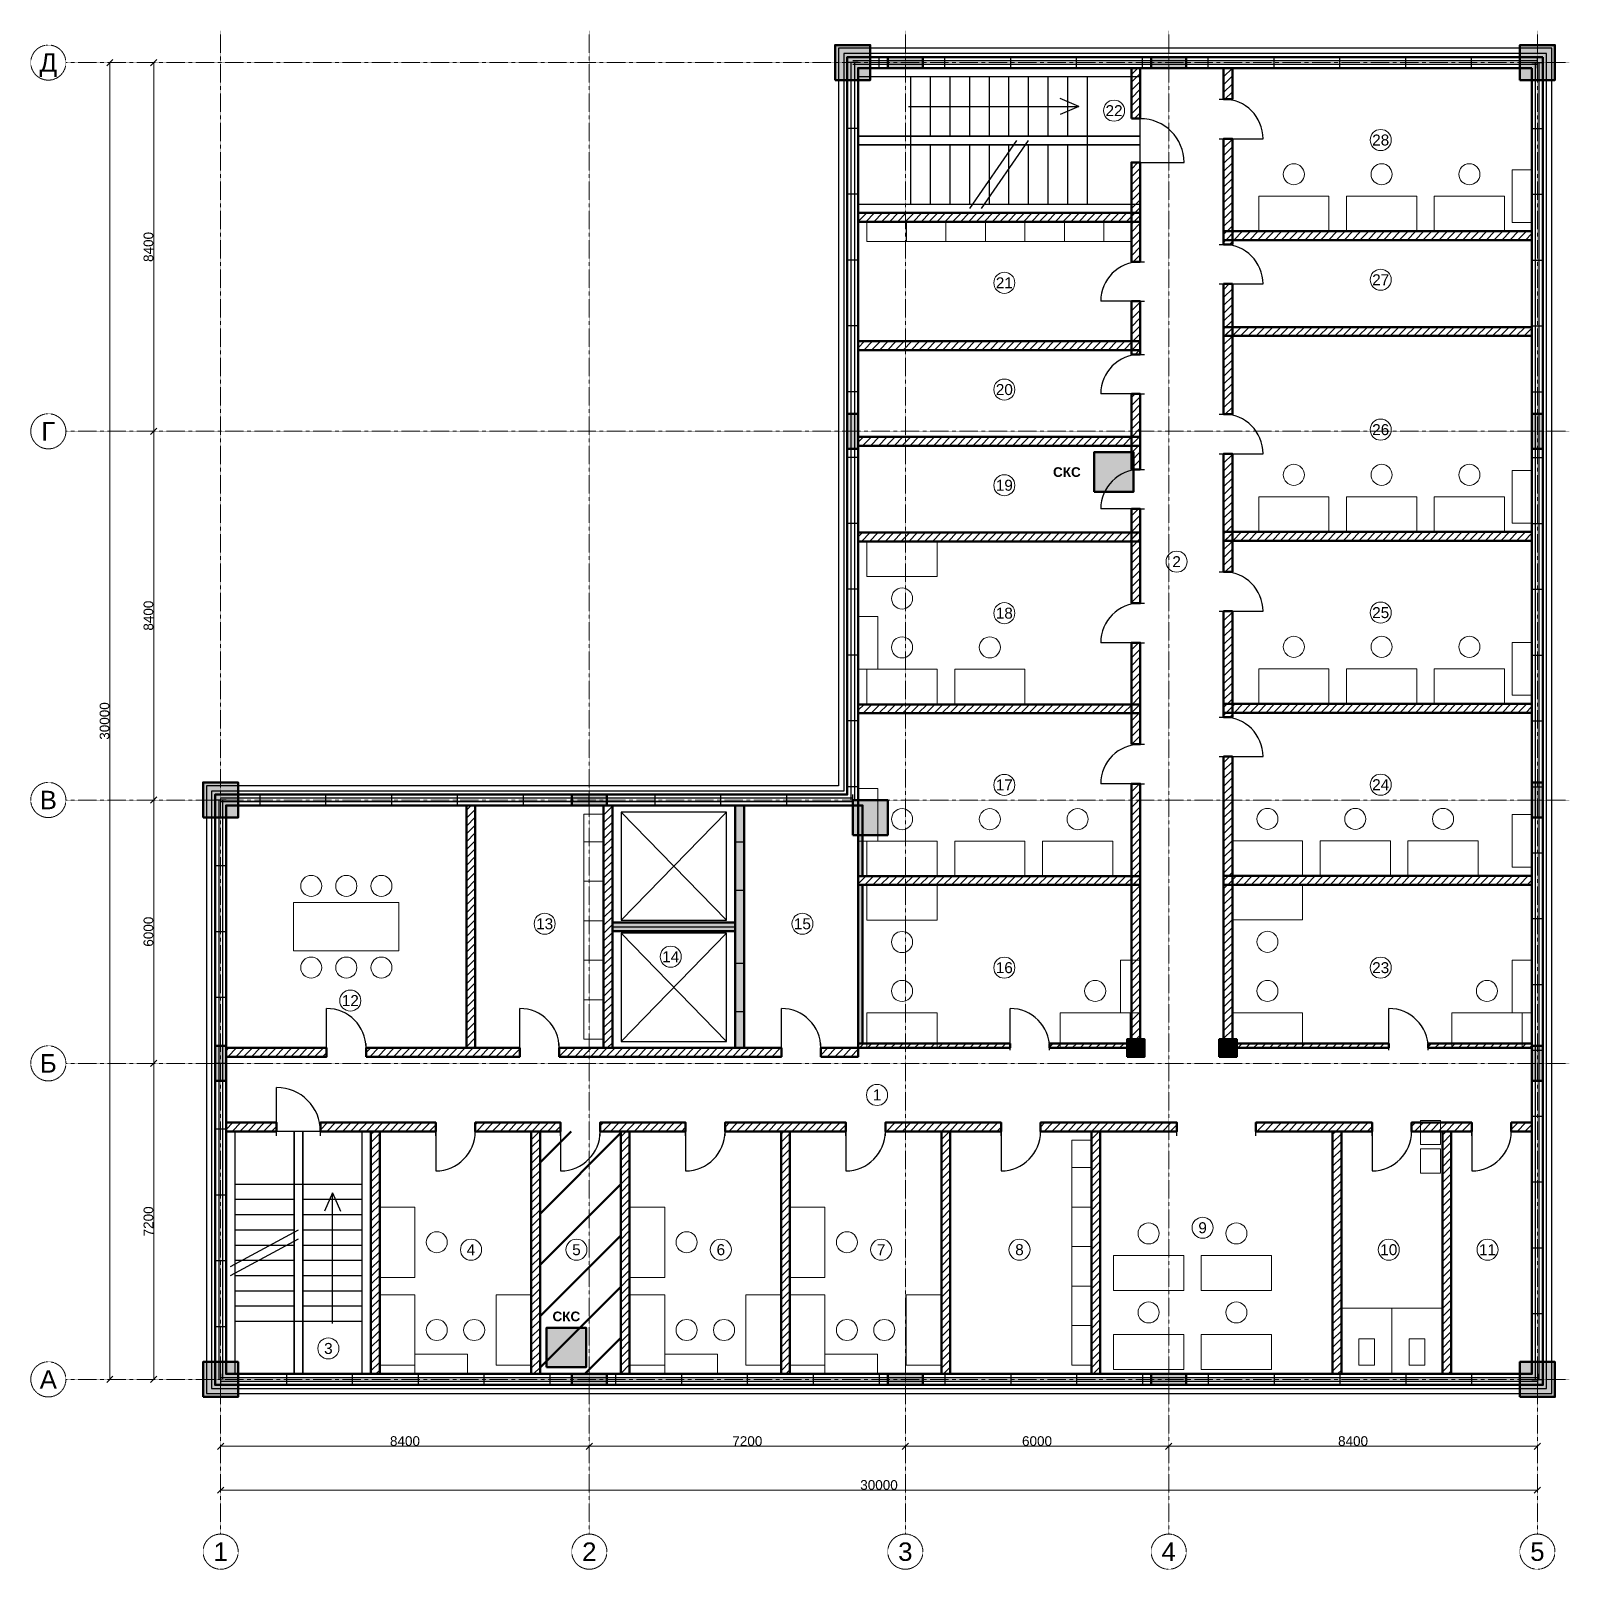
# Model space of a CAD drawing. Header units: millimetres. Extents: x -4325 to 30725, y -4325 to 30725.
import ezdxf
from ezdxf.enums import TextEntityAlignment as Align

# ---------------------------------------------------------------- set-up
doc = ezdxf.new("R2010")
doc.units = ezdxf.units.MM
doc.linetypes.add('CENTER2', pattern=[2.541, 1.587, -0.318, 0.318, -0.318])
for name, color, linetype, lineweight in [('A-ANNO-ROOM', 7, 'CONTINUOUS', 18), ('A-DIMS', 8, 'CONTINUOUS', 13), ('A-DOOR', 3, 'CONTINUOUS', 25), ('A-ELEV', 7, 'CONTINUOUS', 25), ('A-FACADE-PANEL', 8, 'CONTINUOUS', 25), ('A-FURN', 8, 'CONTINUOUS', 18), ('A-GLAZ-RIBBON', 5, 'CONTINUOUS', 25), ('A-GRID', 8, 'CENTER2', 13), ('A-HATCH', 9, 'CONTINUOUS', 9), ('A-OUTLINE', 7, 'CONTINUOUS', 50), ('A-SANI', 8, 'CONTINUOUS', 18), ('A-STAIR', 7, 'CONTINUOUS', 25), ('A-WALL-BLOCK', 9, 'CONTINUOUS', 50), ('A-WALL-RC', 7, 'CONTINUOUS', 50), ('E-SCS-RISER', 1, 'CONTINUOUS', 50), ('E-SERVER-ROOM', 1, 'CONTINUOUS', 50)]:
    doc.layers.add(name, color=color, linetype=linetype, lineweight=lineweight)
doc.styles.add('Arial-Bold', font='arialbd.ttf')
doc.styles.get("Standard").update_dxf_attribs({"font": 'arial.ttf'})

msp = doc.modelspace()

# ---------------------------------------------------------------- hatches: boundary and pattern name
at = {"layer": 'A-HATCH'}
h = msp.add_hatch(dxfattribs=at)
h.set_pattern_fill('ANSI31', scale=40)
h.paths.add_polyline_path([(20750, 28725), (20950, 28725), (20950, 29875), (20950, 29875), (20750, 29875), (20750, 29875)])
h = msp.add_hatch(dxfattribs=at)
h.set_pattern_fill('ANSI31', scale=40)
h.paths.add_polyline_path([(22850, 29165.5), (23050, 29165.5), (23050, 29875), (23050, 29875), (22850, 29875), (22850, 29875)])
h = msp.add_hatch(dxfattribs=at)
h.set_pattern_fill('ANSI31', scale=40)
h.paths.add_polyline_path([(22850, 25856), (23050, 25856), (23050, 28265.5), (22850, 28265.5)])
h = msp.add_hatch(dxfattribs=at)
h.set_pattern_fill('ANSI31', scale=40)
h.paths.add_polyline_path([(20750, 25463.5), (20950, 25463.5), (20950, 27725), (20750, 27725)])
h = msp.add_hatch(dxfattribs=at)
h.set_pattern_fill('ANSI31', scale=40)
h.paths.add_polyline_path([(14525, 26375), (14525, 26375), (20950, 26375), (20950, 26575), (14525, 26575), (14525, 26575)])
h = msp.add_hatch(dxfattribs=at)
h.set_pattern_fill('ANSI31', scale=40)
h.paths.add_polyline_path([(22850, 25956), (29875, 25956), (29875, 25956), (29875, 26156), (29875, 26156), (22850, 26156)])
h = msp.add_hatch(dxfattribs=at)
h.set_pattern_fill('ANSI31', scale=40)
h.paths.add_polyline_path([(22850, 21990), (23050, 21990), (23050, 24956), (22850, 24956)])
h = msp.add_hatch(dxfattribs=at)
h.set_pattern_fill('ANSI31', scale=40)
h.paths.add_polyline_path([(20750, 23352), (20950, 23352), (20950, 24563.5), (20750, 24563.5)])
h = msp.add_hatch(dxfattribs=at)
h.set_pattern_fill('ANSI31', scale=40)
h.paths.add_polyline_path([(22850, 23772), (29875, 23772), (29875, 23772), (29875, 23972), (29875, 23972), (22850, 23972)])
h = msp.add_hatch(dxfattribs=at)
h.set_pattern_fill('ANSI31', scale=40)
h.paths.add_polyline_path([(14525, 23452), (14525, 23452), (20950, 23452), (20950, 23652), (14525, 23652), (14525, 23652)])
h = msp.add_hatch(dxfattribs=at)
h.set_pattern_fill('ANSI31', scale=40)
h.paths.add_polyline_path([(20750, 20731), (20950, 20731), (20950, 22452), (20750, 22452)])
h = msp.add_hatch(dxfattribs=at)
h.set_pattern_fill('ANSI31', scale=40)
h.paths.add_polyline_path([(14525, 21271), (14525, 21271), (20950, 21271), (20950, 21471), (14525, 21471), (14525, 21471)])
h = msp.add_hatch(dxfattribs=at)
h.set_pattern_fill('ANSI31', scale=40)
h.paths.add_polyline_path([(22850, 18398.5), (23050, 18398.5), (23050, 21090), (22850, 21090)])
h = msp.add_hatch(dxfattribs=at)
h.set_pattern_fill('ANSI31', scale=40)
h.paths.add_polyline_path([(20750, 17684), (20950, 17684), (20950, 19831), (20750, 19831)])
h = msp.add_hatch(dxfattribs=at)
h.set_pattern_fill('ANSI31', scale=40)
h.paths.add_polyline_path([(14525, 19091), (14525, 19091), (20950, 19091), (20950, 19291), (14525, 19291), (14525, 19291)])
h = msp.add_hatch(dxfattribs=at)
h.set_pattern_fill('ANSI31', scale=40)
h.paths.add_polyline_path([(22850, 19108), (29875, 19108), (29875, 19108), (29875, 19308), (29875, 19308), (22850, 19308)])
h = msp.add_hatch(dxfattribs=at)
h.set_pattern_fill('ANSI31', scale=40)
h.paths.add_polyline_path([(22850, 15089), (23050, 15089), (23050, 17498.5), (22850, 17498.5)])
h = msp.add_hatch(dxfattribs=at)
h.set_pattern_fill('ANSI31', scale=40)
h.paths.add_polyline_path([(20750, 14470.5), (20950, 14470.5), (20950, 16784), (20750, 16784)])
h = msp.add_hatch(dxfattribs=at)
h.set_pattern_fill('ANSI31', scale=40)
h.paths.add_polyline_path([(14525, 15177), (14525, 15177), (20950, 15177), (20950, 15377), (14525, 15377), (14525, 15377)])
h = msp.add_hatch(dxfattribs=at)
h.set_pattern_fill('ANSI31', scale=40)
h.paths.add_polyline_path([(22850, 15189), (29875, 15189), (29875, 15189), (29875, 15389), (29875, 15389), (22850, 15389)])
h = msp.add_hatch(dxfattribs=at)
h.set_pattern_fill('ANSI31', scale=40)
h.paths.add_polyline_path([(22850, 7550), (23050, 7550), (23050, 14189), (22850, 14189)])
h = msp.add_hatch(dxfattribs=at)
h.set_pattern_fill('ANSI31', scale=40)
h.paths.add_polyline_path([(20750, 7550), (20950, 7550), (20950, 13570.5), (20750, 13570.5)])
h = msp.add_hatch(dxfattribs=at)
h.set_pattern_fill('ANSI31', scale=40)
h.paths.add_polyline_path([(5603, 7550), (5803, 7550), (5803, 13075), (5803, 13075), (5603, 13075), (5603, 13075)])
h = msp.add_hatch(dxfattribs=at)
h.set_pattern_fill('ANSI31', scale=40)
h.paths.add_polyline_path([(8725, 7550), (8925, 7550), (8925, 13075), (8925, 13075), (8725, 13075), (8725, 13075)])
h = msp.add_hatch(dxfattribs=at)
h.set_pattern_fill('ANSI31', scale=40)
h.paths.add_polyline_path([(14525, 11264), (20950, 11264), (20950, 11464), (14525, 11464)])
h = msp.add_hatch(dxfattribs=at)
h.set_pattern_fill('ANSI31', scale=40)
h.paths.add_polyline_path([(22850, 11269), (29875, 11269), (29875, 11269), (29875, 11469), (29875, 11469), (22850, 11469)])
h = msp.add_hatch(dxfattribs=at)
h.set_pattern_fill('ANSI31', scale=40)
h.paths.add_polyline_path([(125, 7350), (125, 7350), (2414, 7350), (2414, 7550), (125, 7550), (125, 7550)])
h = msp.add_hatch(dxfattribs=at)
h.set_pattern_fill('ANSI31', scale=40)
h.paths.add_polyline_path([(3314, 7350), (6814, 7350), (6814, 7550), (3314, 7550)])
h = msp.add_hatch(dxfattribs=at)
h.set_pattern_fill('ANSI31', scale=40)
h.paths.add_polyline_path([(7714, 7350), (12775, 7350), (12775, 7550), (7714, 7550)])
h = msp.add_hatch(dxfattribs=at)
h.set_pattern_fill('ANSI31', scale=40)
h.paths.add_polyline_path([(13675, 7350), (14525, 7350), (14525, 7550), (13675, 7550)])
h = msp.add_hatch(dxfattribs=at)
h.set_pattern_fill('ANSI31', scale=40)
h.paths.add_polyline_path([(14525, 7550), (17987.5, 7550), (17987.5, 7650), (14525, 7650)])
h = msp.add_hatch(dxfattribs=at)
h.set_pattern_fill('ANSI31', scale=40)
h.paths.add_polyline_path([(18887.5, 7550), (20750, 7550), (20750, 7650), (18887.5, 7650)])
h = msp.add_hatch(dxfattribs=at)
h.set_pattern_fill('ANSI31', scale=40)
h.paths.add_polyline_path([(23050, 7550), (26612.5, 7550), (26612.5, 7650), (23050, 7650)])
h = msp.add_hatch(dxfattribs=at)
h.set_pattern_fill('ANSI31', scale=40)
h.paths.add_polyline_path([(27512.5, 7550), (29875, 7550), (29875, 7550), (29875, 7650), (29875, 7650), (27512.5, 7650)])
h = msp.add_hatch(dxfattribs=at)
h.set_pattern_fill('ANSI31', scale=40)
h.paths.add_polyline_path([(125, 5650), (125, 5650), (1275, 5650), (1275, 5850), (125, 5850), (125, 5850)])
h = msp.add_hatch(dxfattribs=at)
h.set_pattern_fill('ANSI31', scale=40)
h.paths.add_polyline_path([(2275, 5650), (4901, 5650), (4901, 5850), (2275, 5850)])
h = msp.add_hatch(dxfattribs=at)
h.set_pattern_fill('ANSI31', scale=40)
h.paths.add_polyline_path([(3425, 125), (3625, 125), (3625, 125), (3625, 5650), (3425, 5650), (3425, 125)])
h = msp.add_hatch(dxfattribs=at)
h.set_pattern_fill('ANSI31', scale=40)
h.paths.add_polyline_path([(5801, 5650), (7747, 5650), (7747, 5850), (5801, 5850)])
h = msp.add_hatch(dxfattribs=at)
h.set_pattern_fill('ANSI31', scale=40)
h.paths.add_polyline_path([(7077, 125), (7277, 125), (7277, 125), (7277, 5650), (7077, 5650), (7077, 125)])
h = msp.add_hatch(dxfattribs=at)
h.set_pattern_fill('ANSI31', scale=40)
h.paths.add_polyline_path([(8647, 5650), (10593, 5650), (10593, 5850), (8647, 5850)])
h = msp.add_hatch(dxfattribs=at)
h.set_pattern_fill('ANSI31', scale=40)
h.paths.add_polyline_path([(9117, 125), (9317, 125), (9317, 125), (9317, 5650), (9117, 5650), (9117, 125)])
h = msp.add_hatch(dxfattribs=at)
h.set_pattern_fill('ANSI31', scale=40)
h.paths.add_polyline_path([(11493, 5650), (14244.5, 5650), (14244.5, 5850), (11493, 5850)])
h = msp.add_hatch(dxfattribs=at)
h.set_pattern_fill('ANSI31', scale=40)
h.paths.add_polyline_path([(12769, 125), (12969, 125), (12969, 125), (12969, 5650), (12769, 5650), (12769, 125)])
h = msp.add_hatch(dxfattribs=at)
h.set_pattern_fill('ANSI31', scale=40)
h.paths.add_polyline_path([(15144.5, 5650), (17781, 5650), (17781, 5850), (15144.5, 5850)])
h = msp.add_hatch(dxfattribs=at)
h.set_pattern_fill('ANSI31', scale=40)
h.paths.add_polyline_path([(16420, 125), (16620, 125), (16620, 125), (16620, 5650), (16420, 5650), (16420, 125)])
h = msp.add_hatch(dxfattribs=at)
h.set_pattern_fill('ANSI31', scale=40)
h.paths.add_polyline_path([(18681, 5650), (21788, 5650), (21788, 5850), (18681, 5850)])
h = msp.add_hatch(dxfattribs=at)
h.set_pattern_fill('ANSI31', scale=40)
h.paths.add_polyline_path([(19842, 125), (20042, 125), (20042, 125), (20042, 5650), (19842, 5650), (19842, 125)])
h = msp.add_hatch(dxfattribs=at)
h.set_pattern_fill('ANSI31', scale=40)
h.paths.add_polyline_path([(23588, 5650), (26234, 5650), (26234, 5850), (23588, 5850)])
h = msp.add_hatch(dxfattribs=at)
h.set_pattern_fill('ANSI31', scale=40)
h.paths.add_polyline_path([(25334, 125), (25534, 125), (25534, 125), (25534, 5650), (25334, 5650), (25334, 125)])
h = msp.add_hatch(dxfattribs=at)
h.set_pattern_fill('ANSI31', scale=40)
h.paths.add_polyline_path([(27134, 5650), (28504.5, 5650), (28504.5, 5850), (27134, 5850)])
h = msp.add_hatch(dxfattribs=at)
h.set_pattern_fill('ANSI31', scale=40)
h.paths.add_polyline_path([(27834, 125), (28034, 125), (28034, 125), (28034, 5650), (27834, 5650), (27834, 125)])
h = msp.add_hatch(dxfattribs=at)
h.set_pattern_fill('ANSI31', scale=40)
h.paths.add_polyline_path([(29404.5, 5650), (29875, 5650), (29875, 5650), (29875, 5850), (29875, 5850), (29404.5, 5850)])
at = {"layer": 'A-WALL-RC'}
h = msp.add_hatch(color=7, dxfattribs=at)
h.dxf.hatch_style = 1
h.paths.add_polyline_path([(14000, 29600), (14800, 29600), (14800, 30400), (14000, 30400)])
h = msp.add_hatch(color=7, dxfattribs=at)
h.dxf.hatch_style = 1
h.paths.add_polyline_path([(29600, 29600), (30400, 29600), (30400, 30400), (29600, 30400)])
h = msp.add_hatch(color=7, dxfattribs=at)
h.dxf.hatch_style = 1
h.paths.add_polyline_path([(15200, 29875), (16000, 29875), (16000, 30125), (15200, 30125)])
h = msp.add_hatch(color=7, dxfattribs=at)
h.dxf.hatch_style = 1
h.paths.add_polyline_path([(21200, 29875), (22000, 29875), (22000, 30125), (21200, 30125)])
h = msp.add_hatch(color=7, dxfattribs=at)
h.dxf.hatch_style = 1
h.paths.add_polyline_path([(14275, 21200), (14525, 21200), (14525, 22000), (14275, 22000)])
h = msp.add_hatch(color=7, dxfattribs=at)
h.dxf.hatch_style = 1
h.paths.add_polyline_path([(29875, 21200), (30125, 21200), (30125, 22000), (29875, 22000)])
h = msp.add_hatch(color=7, dxfattribs=at)
h.dxf.hatch_style = 1
h.paths.add_polyline_path([(-400, 12800), (400, 12800), (400, 13600), (-400, 13600)])
h = msp.add_hatch(color=7, dxfattribs=at)
h.dxf.hatch_style = 1
h.paths.add_polyline_path([(8000, 13075), (8800, 13075), (8800, 13325), (8000, 13325)])
h = msp.add_hatch(color=7, dxfattribs=at)
h.dxf.hatch_style = 1
h.paths.add_polyline_path([(29875, 12800), (30125, 12800), (30125, 13600), (29875, 13600)])
h = msp.add_hatch(color=7, dxfattribs=at)
h.dxf.hatch_style = 1
h.paths.add_polyline_path([(11725, 7550), (11925, 7550), (11925, 13075), (11925, 13075), (11725, 13075), (11725, 13075)])
h = msp.add_hatch(color=7, dxfattribs=at)
h.dxf.hatch_style = 1
h.paths.add_polyline_path([(14400, 12400), (15200, 12400), (15200, 13200), (14400, 13200)])
h = msp.add_hatch(color=7, dxfattribs=at)
h.dxf.hatch_style = 1
h.paths.add_polyline_path([(14525, 11464), (14625, 11464), (14625, 13075), (14625, 13075), (14525, 13075), (14525, 13075)])
h = msp.add_hatch(color=7, dxfattribs=at)
h.dxf.hatch_style = 1
h.paths.add_polyline_path([(14525, 7650), (14625, 7650), (14625, 11264), (14525, 11264)])
h = msp.add_hatch(color=7, dxfattribs=at)
h.dxf.hatch_style = 1
h.paths.add_polyline_path([(8925, 10212.5), (11725, 10212.5), (11725, 10412.5), (8925, 10412.5)])
h = msp.add_hatch(color=7, dxfattribs=at)
h.dxf.hatch_style = 1
h.paths.add_polyline_path([(20650, 7350), (21050, 7350), (21050, 7750), (20650, 7750)])
h = msp.add_hatch(color=7, dxfattribs=at)
h.dxf.hatch_style = 1
h.paths.add_polyline_path([(22750, 7350), (23150, 7350), (23150, 7750), (22750, 7750)])
h = msp.add_hatch(color=7, dxfattribs=at)
h.dxf.hatch_style = 1
h.paths.add_polyline_path([(-125, 6800), (125, 6800), (125, 7600), (-125, 7600)])
h = msp.add_hatch(color=7, dxfattribs=at)
h.dxf.hatch_style = 1
h.paths.add_polyline_path([(29875, 6800), (30125, 6800), (30125, 7600), (29875, 7600)])
h = msp.add_hatch(color=7, dxfattribs=at)
h.dxf.hatch_style = 1
h.paths.add_polyline_path([(-400, -400), (400, -400), (400, 400), (-400, 400)])
h = msp.add_hatch(color=7, dxfattribs=at)
h.dxf.hatch_style = 1
h.paths.add_polyline_path([(29600, -400), (30400, -400), (30400, 400), (29600, 400)])
h = msp.add_hatch(color=7, dxfattribs=at)
h.dxf.hatch_style = 1
h.paths.add_polyline_path([(8000, -125), (8800, -125), (8800, 125), (8000, 125)])
h = msp.add_hatch(color=7, dxfattribs=at)
h.dxf.hatch_style = 1
h.paths.add_polyline_path([(15200, -125), (16000, -125), (16000, 125), (15200, 125)])
h = msp.add_hatch(color=7, dxfattribs=at)
h.dxf.hatch_style = 1
h.paths.add_polyline_path([(21200, -125), (22000, -125), (22000, 125), (21200, 125)])
at = {"layer": 'E-SCS-RISER'}
h = msp.add_hatch(color=7, dxfattribs=at)
h.dxf.hatch_style = 1
h.paths.add_polyline_path([(19900, 20221), (20800, 20221), (20800, 21121), (19900, 21121)])
h = msp.add_hatch(color=7, dxfattribs=at)
h.dxf.hatch_style = 1
h.paths.add_polyline_path([(7427, 275), (8327, 275), (8327, 1175), (7427, 1175)])
at = {"layer": 'E-SERVER-ROOM'}
h = msp.add_hatch(dxfattribs=at)
h.set_pattern_fill('ANSI31', scale=260)
h.paths.add_polyline_path([(7277, 125), (9117, 125), (9117, 5650), (7277, 5650)])

# ---------------------------------------------------------------- linework, layer by layer
at = {"layer": 'A-ANNO-ROOM'}
for centre in [(20355, 28905), (26430, 28236), (26430, 25052), (17855, 24982), (17855, 22551), (26430, 21638), (17855, 20371), (21780, 18630), (17855, 17457), (26430, 17469), (17855, 13544), (26430, 13549), (7383, 10380), (13255, 10380), (10255, 9630), (17855, 9380), (26430, 9380), (2955, 8630), (14955, 6480), (22372, 3455), (5705, 2955), (8107, 2955), (11397, 2955), (15049, 2955), (18200, 2955), (26614, 2955), (28864, 2955), (2455, 705)]:
    msp.add_circle(centre, 240, dxfattribs=at)
at = {"layer": 'A-DIMS'}
for p, q in [((-2595.71, 29929.29), (-2454.29, 30070.71)), ((-2525, 0), (-2525, 30000)), ((-1595.71, 29929.29), (-1454.29, 30070.71)), ((-1525, 21600), (-1525, 30000)), ((-1595.71, 21529.29), (-1454.29, 21670.71)), ((-1595.71, 21529.29), (-1454.29, 21670.71)), ((-1525, 13200), (-1525, 21600)), ((-1595.71, 13129.29), (-1454.29, 13270.71)), ((-1595.71, 13129.29), (-1454.29, 13270.71)), ((-1525, 7200), (-1525, 13200)), ((-1595.71, 7129.29), (-1454.29, 7270.71)), ((-1595.71, 7129.29), (-1454.29, 7270.71)), ((-1525, 0), (-1525, 7200)), ((-2595.71, -70.71), (-2454.29, 70.71)), ((-1595.71, -70.71), (-1454.29, 70.71)), ((-70.71, -1595.71), (70.71, -1454.29)), ((0, -1525), (8400, -1525)), ((8329.29, -1595.71), (8470.71, -1454.29)), ((8329.29, -1595.71), (8470.71, -1454.29)), ((8400, -1525), (15600, -1525)), ((15529.29, -1595.71), (15670.71, -1454.29)), ((15529.29, -1595.71), (15670.71, -1454.29)), ((15600, -1525), (21600, -1525)), ((21529.29, -1595.71), (21670.71, -1454.29)), ((21529.29, -1595.71), (21670.71, -1454.29)), ((21600, -1525), (30000, -1525)), ((29929.29, -1595.71), (30070.71, -1454.29)), ((-70.71, -2595.71), (70.71, -2454.29)), ((0, -2525), (30000, -2525)), ((29929.29, -2595.71), (30070.71, -2454.29))]:
    msp.add_line(p, q, dxfattribs=at)
at = {"layer": 'A-DOOR'}
for p, q in [((22750, 29165.5), (22950, 29165.5)), ((20850, 28725), (21050, 28725)), ((22750, 28265.5), (22950, 28265.5)), ((22850, 28265.5), (23750, 28265.5)), ((20850, 27725), (21050, 27725)), ((20950, 27725), (21950, 27725)), ((22750, 25856), (22950, 25856)), ((20850, 25463.5), (21050, 25463.5)), ((22750, 24956), (22950, 24956)), ((22850, 24956), (23750, 24956)), ((20950, 24563.5), (20050, 24563.5)), ((20850, 24563.5), (21050, 24563.5)), ((20850, 23352), (21050, 23352)), ((20950, 22452), (20050, 22452)), ((20850, 22452), (21050, 22452)), ((22750, 21990), (22950, 21990)), ((22750, 21090), (22950, 21090)), ((22850, 21090), (23750, 21090)), ((20850, 20731), (21050, 20731)), ((20950, 19831), (20050, 19831)), ((20850, 19831), (21050, 19831)), ((22750, 18398.5), (22950, 18398.5)), ((20850, 17684), (21050, 17684)), ((22750, 17498.5), (22950, 17498.5)), ((22850, 17498.5), (23750, 17498.5)), ((20950, 16784), (20050, 16784)), ((20850, 16784), (21050, 16784)), ((22750, 15089), (22950, 15089)), ((20850, 14470.5), (21050, 14470.5)), ((22750, 14189), (22950, 14189)), ((22850, 14189), (23750, 14189)), ((20950, 13570.5), (20050, 13570.5)), ((20850, 13570.5), (21050, 13570.5)), ((11725, 12243.75), (11925, 12243.75)), ((11725, 11143.75), (11925, 11143.75)), ((11725, 9481.25), (11925, 9481.25)), ((2414, 7550), (2414, 8450)), ((6814, 7550), (6814, 8450)), ((12775, 7550), (12775, 8450)), ((17987.5, 7550), (17987.5, 8450)), ((26612.5, 7550), (26612.5, 8450)), ((11725, 8381.25), (11925, 8381.25)), ((2414, 7450), (2414, 7650)), ((3314, 7450), (3314, 7650)), ((6814, 7450), (6814, 7650)), ((7714, 7450), (7714, 7650)), ((12775, 7450), (12775, 7650)), ((13675, 7450), (13675, 7650)), ((17987.5, 7500), (17987.5, 7600)), ((18887.5, 7500), (18887.5, 7600)), ((26612.5, 7500), (26612.5, 7600)), ((27512.5, 7500), (27512.5, 7600)), ((1275, 5650), (1275, 6650)), ((1275, 5550), (1275, 5750)), ((2275, 5550), (2275, 5750)), ((4901, 5550), (4901, 5750)), ((4901, 5650), (4901, 4750)), ((5801, 5550), (5801, 5750)), ((7747, 5550), (7747, 5750)), ((7747, 5650), (7747, 4750)), ((8647, 5550), (8647, 5750)), ((10593, 5550), (10593, 5750)), ((10593, 5650), (10593, 4750)), ((11493, 5550), (11493, 5750)), ((14244.5, 5550), (14244.5, 5750)), ((14244.5, 5650), (14244.5, 4750)), ((15144.5, 5550), (15144.5, 5750)), ((17781, 5550), (17781, 5750)), ((17781, 5650), (17781, 4750)), ((18681, 5550), (18681, 5750)), ((21788, 5550), (21788, 5750)), ((23588, 5550), (23588, 5750)), ((26234, 5550), (26234, 5750)), ((26234, 5650), (26234, 4750)), ((27134, 5550), (27134, 5750)), ((28504.5, 5550), (28504.5, 5750)), ((28504.5, 5650), (28504.5, 4750)), ((29404.5, 5550), (29404.5, 5750))]:
    msp.add_line(p, q, dxfattribs=at)
for centre, radius, start, end in [((22850, 28265.5), 900, 0, 90), ((20950, 27725), 1000, 0, 90), ((22850, 24956), 900, 0, 90), ((20950, 24563.5), 900, 90, 180), ((20950, 22452), 900, 90, 180), ((22850, 21090), 900, 0, 90), ((20950, 19831), 900, 90, 180), ((22850, 17498.5), 900, 0, 90), ((20950, 16784), 900, 90, 180), ((22850, 14189), 900, 0, 90), ((20950, 13570.5), 900, 90, 180), ((2414, 7550), 900, 0, 90), ((6814, 7550), 900, 0, 90), ((12775, 7550), 900, 0, 90), ((17987.5, 7550), 900, 0, 90), ((26612.5, 7550), 900, 0, 90), ((1275, 5650), 1000, 0, 90), ((4901, 5650), 900, -90, 0), ((7747, 5650), 900, -90, 0), ((10593, 5650), 900, -90, 0), ((14244.5, 5650), 900, -90, 0), ((17781, 5650), 900, -90, 0), ((26234, 5650), 900, -90, 0), ((28504.5, 5650), 900, -90, 0)]:
    msp.add_arc(centre, radius, start, end, dxfattribs=at)
at = {"layer": 'A-ELEV'}
for p, q in [((9125, 10462.5), (11525, 12925)), ((9125, 12925), (11525, 10462.5)), ((8925, 10312.5), (11725, 10312.5)), ((9125, 7700), (11525, 10162.5)), ((9125, 10162.5), (11525, 7700))]:
    msp.add_line(p, q, dxfattribs=at)
for points in [[(9125, 10462.5), (11525, 10462.5), (11525, 12925), (9125, 12925)], [(9125, 7700), (11525, 7700), (11525, 10162.5), (9125, 10162.5)]]:
    msp.add_lwpolyline(points, close=True, dxfattribs=at)
at = {"layer": 'A-FACADE-PANEL'}
for points in [[(30325, 30325), (14075, 30325), (14075, 13525), (-325, 13525), (-325, -325), (30325, -325)], [(30205, 30205), (14195, 30205), (14195, 13405), (-205, 13405), (-205, -205), (30205, -205)]]:
    msp.add_lwpolyline(points, close=True, dxfattribs=at)
at = {"layer": 'A-FURN'}
for p, q in [((15625, 25925), (15625, 26375)), ((16525, 25925), (16525, 26375)), ((17425, 25925), (17425, 26375)), ((18325, 25925), (18325, 26375)), ((19225, 25925), (19225, 26375)), ((20125, 25925), (20125, 26375)), ((8275, 12250), (8725, 12250)), ((8275, 11350), (8725, 11350)), ((8275, 10450), (8725, 10450)), ((8275, 9550), (8725, 9550)), ((8275, 8650), (8725, 8650)), ((19392, 4825), (19842, 4825)), ((19392, 3925), (19842, 3925)), ((19392, 3025), (19842, 3025)), ((19392, 2125), (19842, 2125)), ((19392, 1225), (19842, 1225))]:
    msp.add_line(p, q, dxfattribs=at)
for points in [[(29425, 26356), (29875, 26356), (29875, 27556), (29425, 27556)], [(23650, 26156), (25250, 26156), (25250, 26956), (23650, 26956)], [(25650, 26156), (27250, 26156), (27250, 26956), (25650, 26956)], [(27650, 26156), (29250, 26156), (29250, 26956), (27650, 26956)], [(14725, 25925), (20750, 25925), (20750, 26375), (14725, 26375)], [(29425, 19508), (29875, 19508), (29875, 20708), (29425, 20708)], [(23650, 19308), (25250, 19308), (25250, 20108), (23650, 20108)], [(25650, 19308), (27250, 19308), (27250, 20108), (25650, 20108)], [(27650, 19308), (29250, 19308), (29250, 20108), (27650, 20108)], [(14725, 18291), (16325, 18291), (16325, 19091), (14725, 19091)], [(14525, 16177), (14975, 16177), (14975, 17377), (14525, 17377)], [(29425, 15589), (29875, 15589), (29875, 16789), (29425, 16789)], [(14725, 15377), (16325, 15377), (16325, 16177), (14725, 16177)], [(16725, 15377), (18325, 15377), (18325, 16177), (16725, 16177)], [(23650, 15389), (25250, 15389), (25250, 16189), (23650, 16189)], [(25650, 15389), (27250, 15389), (27250, 16189), (25650, 16189)], [(27650, 15389), (29250, 15389), (29250, 16189), (27650, 16189)], [(14525, 12264), (14975, 12264), (14975, 13464), (14525, 13464)], [(8275, 7750), (8725, 7750), (8725, 12875), (8275, 12875)], [(29425, 11669), (29875, 11669), (29875, 12869), (29425, 12869)], [(23050, 11469), (24650, 11469), (24650, 12269), (23050, 12269)], [(25050, 11469), (26650, 11469), (26650, 12269), (25050, 12269)], [(27050, 11469), (28650, 11469), (28650, 12269), (27050, 12269)], [(14725, 11464), (16325, 11464), (16325, 12264), (14725, 12264)], [(16725, 11464), (18325, 11464), (18325, 12264), (16725, 12264)], [(18725, 11464), (20325, 11464), (20325, 12264), (18725, 12264)], [(14725, 10464), (16325, 10464), (16325, 11264), (14725, 11264)], [(23050, 10469), (24650, 10469), (24650, 11269), (23050, 11269)], [(1664, 9762.5), (4064, 9762.5), (4064, 10862.5), (1664, 10862.5)], [(20500, 8350), (20950, 8350), (20950, 9550), (20500, 9550)], [(29425, 8350), (29875, 8350), (29875, 9550), (29425, 9550)], [(14725, 7550), (16325, 7550), (16325, 8350), (14725, 8350)], [(19125, 7550), (20725, 7550), (20725, 8350), (19125, 8350)], [(23050, 7550), (24650, 7550), (24650, 8350), (23050, 8350)], [(28050, 7550), (29650, 7550), (29650, 8350), (28050, 8350)], [(19392, 325), (19842, 325), (19842, 5450), (19392, 5450)], [(3625, 2325), (4425, 2325), (4425, 3925), (3625, 3925)], [(9317, 2325), (10117, 2325), (10117, 3925), (9317, 3925)], [(12969, 2325), (13769, 2325), (13769, 3925), (12969, 3925)], [(20342, 2025), (21942, 2025), (21942, 2825), (20342, 2825)], [(22342, 2025), (23942, 2025), (23942, 2825), (22342, 2825)], [(3625, 325), (4425, 325), (4425, 1925), (3625, 1925)], [(6277, 325), (7077, 325), (7077, 1925), (6277, 1925)], [(9317, 325), (10117, 325), (10117, 1925), (9317, 1925)], [(11969, 325), (12769, 325), (12769, 1925), (11969, 1925)], [(12969, 325), (13769, 325), (13769, 1925), (12969, 1925)], [(15620, 325), (16420, 325), (16420, 1925), (15620, 1925)], [(20342, 225), (21942, 225), (21942, 1025), (20342, 1025)], [(22342, 225), (23942, 225), (23942, 1025), (22342, 1025)], [(4425, 125), (5625, 125), (5625, 575), (4425, 575)], [(10117, 125), (11317, 125), (11317, 575), (10117, 575)], [(13769, 125), (14969, 125), (14969, 575), (13769, 575)]]:
    msp.add_lwpolyline(points, close=True, dxfattribs=at)
for centre in [(24450, 27456), (26450, 27456), (28450, 27456), (24450, 20608), (26450, 20608), (28450, 20608), (15525, 17791), (15525, 16677), (17525, 16677), (24450, 16689), (26450, 16689), (28450, 16689), (15525, 12764), (17525, 12764), (19525, 12764), (23850, 12769), (25850, 12769), (27850, 12769), (2064, 11242.5), (2864, 11242.5), (3664, 11242.5), (15525, 9964), (23850, 9969), (2064, 9382.5), (2864, 9382.5), (3664, 9382.5), (15525, 8850), (19925, 8850), (23850, 8850), (28850, 8850), (21142, 3325), (23142, 3325), (4925, 3125), (10617, 3125), (14269, 3125), (21142, 1525), (23142, 1525), (4925, 1125), (5777, 1125), (10617, 1125), (11469, 1125), (14269, 1125), (15120, 1125)]:
    msp.add_circle(centre, 240, dxfattribs=at)
at = {"layer": 'A-GLAZ-RIBBON'}
for p, q in [((14525, 30000), (14275, 30000)), ((14360, 30000), (14360, 13200)), ((30000, 30040), (14400, 30040)), ((30000, 29960), (14400, 29960)), ((14440, 30000), (14440, 13200)), ((15000, 29875), (15000, 30125)), ((16500, 29875), (16500, 30125)), ((18000, 29875), (18000, 30125)), ((19500, 29875), (19500, 30125)), ((21000, 29875), (21000, 30125)), ((22500, 29875), (22500, 30125)), ((24000, 29875), (24000, 30125)), ((25500, 29875), (25500, 30125)), ((27000, 29875), (27000, 30125)), ((28500, 29875), (28500, 30125)), ((29875, 30000), (30125, 30000)), ((29960, 0), (29960, 30000)), ((30000, 29875), (30000, 30125)), ((30040, 0), (30040, 30000)), ((14525, 28500), (14275, 28500)), ((29875, 28500), (30125, 28500)), ((14525, 27000), (14275, 27000)), ((29875, 27000), (30125, 27000)), ((14525, 25500), (14275, 25500)), ((29875, 25500), (30125, 25500)), ((14525, 24000), (14275, 24000)), ((29875, 24000), (30125, 24000)), ((14525, 22500), (14275, 22500)), ((29875, 22500), (30125, 22500)), ((14525, 21000), (14275, 21000)), ((29875, 21000), (30125, 21000)), ((14525, 19500), (14275, 19500)), ((29875, 19500), (30125, 19500)), ((14525, 18000), (14275, 18000)), ((29875, 18000), (30125, 18000)), ((14525, 16500), (14275, 16500)), ((29875, 16500), (30125, 16500)), ((14525, 15000), (14275, 15000)), ((29875, 15000), (30125, 15000)), ((900, 13075), (900, 13325)), ((2400, 13075), (2400, 13325)), ((3900, 13075), (3900, 13325)), ((5400, 13075), (5400, 13325)), ((6900, 13075), (6900, 13325)), ((8400, 13075), (8400, 13325)), ((9900, 13075), (9900, 13325)), ((11400, 13075), (11400, 13325)), ((12900, 13075), (12900, 13325)), ((14525, 13500), (14275, 13500)), ((14400, 13075), (14400, 13325)), ((29875, 13500), (30125, 13500)), ((125, 13200), (-125, 13200)), ((-40, 13200), (-40, 0)), ((14400, 13240), (0, 13240)), ((14400, 13160), (0, 13160)), ((40, 13200), (40, 0)), ((29875, 12000), (30125, 12000)), ((125, 11700), (-125, 11700)), ((125, 10200), (-125, 10200)), ((29875, 10500), (30125, 10500)), ((29875, 9000), (30125, 9000)), ((125, 8700), (-125, 8700)), ((29875, 7500), (30125, 7500)), ((125, 7200), (-125, 7200)), ((29875, 6000), (30125, 6000)), ((125, 5700), (-125, 5700)), ((29875, 4500), (30125, 4500)), ((125, 4200), (-125, 4200)), ((29875, 3000), (30125, 3000)), ((125, 2700), (-125, 2700)), ((29875, 1500), (30125, 1500)), ((125, 1200), (-125, 1200)), ((0, 125), (0, -125)), ((0, 40), (30000, 40)), ((1500, 125), (1500, -125)), ((3000, 125), (3000, -125)), ((4500, 125), (4500, -125)), ((6000, 125), (6000, -125)), ((7500, 125), (7500, -125)), ((9000, 125), (9000, -125)), ((10500, 125), (10500, -125)), ((12000, 125), (12000, -125)), ((13500, 125), (13500, -125)), ((15000, 125), (15000, -125)), ((16500, 125), (16500, -125)), ((18000, 125), (18000, -125)), ((19500, 125), (19500, -125)), ((21000, 125), (21000, -125)), ((22500, 125), (22500, -125)), ((24000, 125), (24000, -125)), ((25500, 125), (25500, -125)), ((27000, 125), (27000, -125)), ((28500, 125), (28500, -125)), ((29875, 0), (30125, 0)), ((30000, 125), (30000, -125)), ((0, -40), (30000, -40))]:
    msp.add_line(p, q, dxfattribs=at)
at = {"layer": 'A-GRID'}
for p, q in [((0, -3525), (0, 30725)), ((8400, -3525), (8400, 30725)), ((15600, -3525), (15600, 30725)), ((21600, -3525), (21600, 30725)), ((30000, -3525), (30000, 30725)), ((-3525, 30000), (30725, 30000)), ((-3525, 21600), (30725, 21600)), ((-3525, 13200), (30725, 13200)), ((-3525, 7200), (30725, 7200)), ((-3525, 0), (30725, 0))]:
    msp.add_line(p, q, dxfattribs=at)
for centre in [(-3925, 30000), (-3925, 21600), (-3925, 13200), (-3925, 7200), (-3925, 0), (0, -3925), (8400, -3925), (15600, -3925), (21600, -3925), (30000, -3925)]:
    msp.add_circle(centre, 400, dxfattribs=at)
at = {"layer": 'A-OUTLINE'}
for points in [[(30125, 30125), (14275, 30125), (14275, 13325), (-125, 13325), (-125, -125), (30125, -125)], [(29875, 29875), (14525, 29875), (14525, 13075), (125, 13075), (125, 125), (29875, 125)]]:
    msp.add_lwpolyline(points, close=True, dxfattribs=at)
at = {"layer": 'A-SANI'}
for points in [[(27334, 5350), (27794, 5350), (27794, 5900), (27334, 5900)], [(27334, 4700), (27794, 4700), (27794, 5250), (27334, 5250)], [(25534, 125), (26684, 125), (26684, 1625), (25534, 1625)], [(26684, 125), (27834, 125), (27834, 1625), (26684, 1625)], [(25929, 325), (26289, 325), (26289, 925), (25929, 925)], [(27079, 325), (27439, 325), (27439, 925), (27079, 925)]]:
    msp.add_lwpolyline(points, close=True, dxfattribs=at)
at = {"layer": 'A-STAIR'}
for p, q in [((15725, 26775), (15725, 29675)), ((16172.22, 28325), (16172.22, 29675)), ((16619.44, 28325), (16619.44, 29675)), ((17066.67, 28325), (17066.67, 29675)), ((17513.89, 28325), (17513.89, 29675)), ((17961.11, 28325), (17961.11, 29675)), ((18408.33, 28325), (18408.33, 29675)), ((18855.56, 28325), (18855.56, 29675)), ((19302.78, 28325), (19302.78, 29675)), ((19750, 28325), (19750, 29675)), ((19750, 26775), (19750, 29675)), ((19550, 29000), (19130, 29180)), ((15675, 29000), (19550, 29000)), ((19550, 29000), (19130, 28820)), ((16172.22, 26775), (16172.22, 28125)), ((16619.44, 26775), (16619.44, 28125)), ((17066.67, 26675), (18140, 28225)), ((17066.67, 26775), (17066.67, 28125)), ((17335, 26675), (18408.33, 28225)), ((17513.89, 26775), (17513.89, 28125)), ((17961.11, 26775), (17961.11, 28125)), ((18408.33, 26775), (18408.33, 28125)), ((18855.56, 26775), (18855.56, 28125)), ((19302.78, 26775), (19302.78, 28125)), ((19750, 26775), (19750, 28125)), ((325, 4450), (1675, 4450)), ((325, 4450), (3225, 4450)), ((1875, 4450), (3225, 4450)), ((2550, 4250), (2370, 3830)), ((2550, 1275), (2550, 4250)), ((2550, 4250), (2730, 3830)), ((325, 4102.78), (1675, 4102.78)), ((1875, 4102.78), (3225, 4102.78)), ((325, 3755.56), (1675, 3755.56)), ((1875, 3755.56), (3225, 3755.56)), ((225, 2575), (1775, 3408.33)), ((225, 2366.67), (1775, 3200)), ((325, 3408.33), (1675, 3408.33)), ((1875, 3408.33), (3225, 3408.33)), ((325, 3061.11), (1675, 3061.11)), ((1875, 3061.11), (3225, 3061.11)), ((325, 2713.89), (1675, 2713.89)), ((1875, 2713.89), (3225, 2713.89)), ((325, 2366.67), (1675, 2366.67)), ((1875, 2366.67), (3225, 2366.67)), ((325, 2019.44), (1675, 2019.44)), ((1875, 2019.44), (3225, 2019.44)), ((325, 1672.22), (1675, 1672.22)), ((1875, 1672.22), (3225, 1672.22)), ((325, 1325), (3225, 1325))]:
    msp.add_line(p, q, dxfattribs=at)
for points in [[(14525, 28325), (20950, 28325), (20950, 29675), (14525, 29675)], [(14525, 28125), (20950, 28125), (20950, 28325), (14525, 28325)], [(14525, 26775), (20950, 26775), (20950, 28125), (14525, 28125)], [(325, 125), (1675, 125), (1675, 5650), (325, 5650)], [(1675, 125), (1875, 125), (1875, 5650), (1675, 5650)], [(1875, 125), (3225, 125), (3225, 5650), (1875, 5650)]]:
    msp.add_lwpolyline(points, close=True, dxfattribs=at)
at = {"layer": 'A-WALL-BLOCK'}
for points in [[(20750, 28725), (20950, 28725), (20950, 29875), (20950, 29875), (20750, 29875), (20750, 29875)], [(22850, 29165.5), (23050, 29165.5), (23050, 29875), (23050, 29875), (22850, 29875), (22850, 29875)], [(22850, 25856), (23050, 25856), (23050, 28265.5), (22850, 28265.5)], [(20750, 25463.5), (20950, 25463.5), (20950, 27725), (20750, 27725)], [(14525, 26375), (14525, 26375), (20950, 26375), (20950, 26575), (14525, 26575), (14525, 26575)], [(22850, 25956), (29875, 25956), (29875, 25956), (29875, 26156), (29875, 26156), (22850, 26156)], [(22850, 21990), (23050, 21990), (23050, 24956), (22850, 24956)], [(20750, 23352), (20950, 23352), (20950, 24563.5), (20750, 24563.5)], [(22850, 23772), (29875, 23772), (29875, 23772), (29875, 23972), (29875, 23972), (22850, 23972)], [(14525, 23452), (14525, 23452), (20950, 23452), (20950, 23652), (14525, 23652), (14525, 23652)], [(20750, 20731), (20950, 20731), (20950, 22452), (20750, 22452)], [(14525, 21271), (14525, 21271), (20950, 21271), (20950, 21471), (14525, 21471), (14525, 21471)], [(22850, 18398.5), (23050, 18398.5), (23050, 21090), (22850, 21090)], [(20750, 17684), (20950, 17684), (20950, 19831), (20750, 19831)], [(14525, 19091), (14525, 19091), (20950, 19091), (20950, 19291), (14525, 19291), (14525, 19291)], [(22850, 19108), (29875, 19108), (29875, 19108), (29875, 19308), (29875, 19308), (22850, 19308)], [(22850, 15089), (23050, 15089), (23050, 17498.5), (22850, 17498.5)], [(20750, 14470.5), (20950, 14470.5), (20950, 16784), (20750, 16784)], [(14525, 15177), (14525, 15177), (20950, 15177), (20950, 15377), (14525, 15377), (14525, 15377)], [(22850, 15189), (29875, 15189), (29875, 15189), (29875, 15389), (29875, 15389), (22850, 15389)], [(22850, 7550), (23050, 7550), (23050, 14189), (22850, 14189)], [(20750, 7550), (20950, 7550), (20950, 13570.5), (20750, 13570.5)], [(5603, 7550), (5803, 7550), (5803, 13075), (5803, 13075), (5603, 13075), (5603, 13075)], [(8725, 7550), (8925, 7550), (8925, 13075), (8925, 13075), (8725, 13075), (8725, 13075)], [(14525, 11264), (20950, 11264), (20950, 11464), (14525, 11464)], [(22850, 11269), (29875, 11269), (29875, 11269), (29875, 11469), (29875, 11469), (22850, 11469)], [(125, 7350), (125, 7350), (2414, 7350), (2414, 7550), (125, 7550), (125, 7550)], [(3314, 7350), (6814, 7350), (6814, 7550), (3314, 7550)], [(7714, 7350), (12775, 7350), (12775, 7550), (7714, 7550)], [(13675, 7350), (14525, 7350), (14525, 7550), (13675, 7550)], [(14525, 7550), (17987.5, 7550), (17987.5, 7650), (14525, 7650)], [(18887.5, 7550), (20750, 7550), (20750, 7650), (18887.5, 7650)], [(23050, 7550), (26612.5, 7550), (26612.5, 7650), (23050, 7650)], [(27512.5, 7550), (29875, 7550), (29875, 7550), (29875, 7650), (29875, 7650), (27512.5, 7650)], [(125, 5650), (125, 5650), (1275, 5650), (1275, 5850), (125, 5850), (125, 5850)], [(2275, 5650), (4901, 5650), (4901, 5850), (2275, 5850)], [(3425, 125), (3625, 125), (3625, 125), (3625, 5650), (3425, 5650), (3425, 125)], [(5801, 5650), (7747, 5650), (7747, 5850), (5801, 5850)], [(7077, 125), (7277, 125), (7277, 125), (7277, 5650), (7077, 5650), (7077, 125)], [(8647, 5650), (10593, 5650), (10593, 5850), (8647, 5850)], [(9117, 125), (9317, 125), (9317, 125), (9317, 5650), (9117, 5650), (9117, 125)], [(11493, 5650), (14244.5, 5650), (14244.5, 5850), (11493, 5850)], [(12769, 125), (12969, 125), (12969, 125), (12969, 5650), (12769, 5650), (12769, 125)], [(15144.5, 5650), (17781, 5650), (17781, 5850), (15144.5, 5850)], [(16420, 125), (16620, 125), (16620, 125), (16620, 5650), (16420, 5650), (16420, 125)], [(18681, 5650), (21788, 5650), (21788, 5850), (18681, 5850)], [(19842, 125), (20042, 125), (20042, 125), (20042, 5650), (19842, 5650), (19842, 125)], [(23588, 5650), (26234, 5650), (26234, 5850), (23588, 5850)], [(25334, 125), (25534, 125), (25534, 125), (25534, 5650), (25334, 5650), (25334, 125)], [(27134, 5650), (28504.5, 5650), (28504.5, 5850), (27134, 5850)], [(27834, 125), (28034, 125), (28034, 125), (28034, 5650), (27834, 5650), (27834, 125)], [(29404.5, 5650), (29875, 5650), (29875, 5650), (29875, 5850), (29875, 5850), (29404.5, 5850)]]:
    msp.add_lwpolyline(points, close=True, dxfattribs=at)
at = {"layer": 'A-WALL-RC'}
for points in [[(14000, 29600), (14800, 29600), (14800, 30400), (14000, 30400)], [(29600, 29600), (30400, 29600), (30400, 30400), (29600, 30400)], [(15200, 29875), (16000, 29875), (16000, 30125), (15200, 30125)], [(21200, 29875), (22000, 29875), (22000, 30125), (21200, 30125)], [(14275, 21200), (14525, 21200), (14525, 22000), (14275, 22000)], [(29875, 21200), (30125, 21200), (30125, 22000), (29875, 22000)], [(-400, 12800), (400, 12800), (400, 13600), (-400, 13600)], [(8000, 13075), (8800, 13075), (8800, 13325), (8000, 13325)], [(29875, 12800), (30125, 12800), (30125, 13600), (29875, 13600)], [(11725, 7550), (11925, 7550), (11925, 13075), (11925, 13075), (11725, 13075), (11725, 13075)], [(14400, 12400), (15200, 12400), (15200, 13200), (14400, 13200)], [(14525, 11464), (14625, 11464), (14625, 13075), (14625, 13075), (14525, 13075), (14525, 13075)], [(14525, 7650), (14625, 7650), (14625, 11264), (14525, 11264)], [(8925, 10212.5), (11725, 10212.5), (11725, 10412.5), (8925, 10412.5)], [(20650, 7350), (21050, 7350), (21050, 7750), (20650, 7750)], [(22750, 7350), (23150, 7350), (23150, 7750), (22750, 7750)], [(-125, 6800), (125, 6800), (125, 7600), (-125, 7600)], [(29875, 6800), (30125, 6800), (30125, 7600), (29875, 7600)], [(-400, -400), (400, -400), (400, 400), (-400, 400)], [(29600, -400), (30400, -400), (30400, 400), (29600, 400)], [(8000, -125), (8800, -125), (8800, 125), (8000, 125)], [(15200, -125), (16000, -125), (16000, 125), (15200, 125)], [(21200, -125), (22000, -125), (22000, 125), (21200, 125)]]:
    msp.add_lwpolyline(points, close=True, dxfattribs=at)
at = {"layer": 'E-SCS-RISER'}
for points in [[(19900, 20221), (20800, 20221), (20800, 21121), (19900, 21121)], [(7427, 275), (8327, 275), (8327, 1175), (7427, 1175)]]:
    msp.add_lwpolyline(points, close=True, dxfattribs=at)

# ---------------------------------------------------------------- texts
at = {"layer": 'A-ANNO-ROOM'}
for s, p in [('22', (20355, 28905)), ('28', (26430, 28236)), ('21', (17855, 24982)), ('27', (26430, 25052)), ('20', (17855, 22551)), ('26', (26430, 21638)), ('19', (17855, 20371)), ('2', (21780, 18630)), ('18', (17855, 17457)), ('25', (26430, 17469)), ('24', (26430, 13549)), ('17', (17855, 13544)), ('13', (7383, 10380)), ('15', (13255, 10380)), ('14', (10255, 9630)), ('16', (17855, 9380)), ('23', (26430, 9380)), ('12', (2955, 8630)), ('1', (14955, 6480)), ('9', (22372, 3455)), ('4', (5705, 2955)), ('5', (8107, 2955)), ('6', (11397, 2955)), ('7', (15049, 2955)), ('8', (18200, 2955)), ('10', (26614, 2955)), ('11', (28864, 2955)), ('3', (2455, 705))]:
    msp.add_text(s, height=250, dxfattribs=at).set_placement(p, align=Align.MIDDLE_CENTER)
at = {"layer": 'A-DIMS'}
for s, p in [('8400', (-1645, 25800)), ('8400', (-1645, 17400)), ('30000', (-2645, 15000)), ('6000', (-1645, 10200)), ('7200', (-1645, 3600))]:
    msp.add_text(s, height=220, rotation=90, dxfattribs=at).set_placement(p, align=Align.MIDDLE_CENTER)
for s, p in [('8400', (4200, -1405)), ('7200', (12000, -1405)), ('6000', (18600, -1405)), ('8400', (25800, -1405)), ('30000', (15000, -2405))]:
    msp.add_text(s, height=220, dxfattribs=at).set_placement(p, align=Align.MIDDLE_CENTER)
at = {"layer": 'A-GRID'}
for s, p in [('Д', (-3925, 30000)), ('Г', (-3925, 21600)), ('В', (-3925, 13200)), ('Б', (-3925, 7200)), ('А', (-3925, 0)), ('1', (0, -3925)), ('2', (8400, -3925)), ('3', (15600, -3925)), ('4', (21600, -3925)), ('5', (30000, -3925))]:
    msp.add_text(s, height=420, dxfattribs=at).set_placement(p, align=Align.MIDDLE_CENTER)
at = {"layer": 'E-SCS-RISER', "style": 'Arial-Bold'}
for p in [(19280, 20671), (7877, 1435)]:
    msp.add_text('СКС', height=220, dxfattribs=at).set_placement(p, align=Align.MIDDLE_CENTER)

doc.saveas('drawing.dxf')
